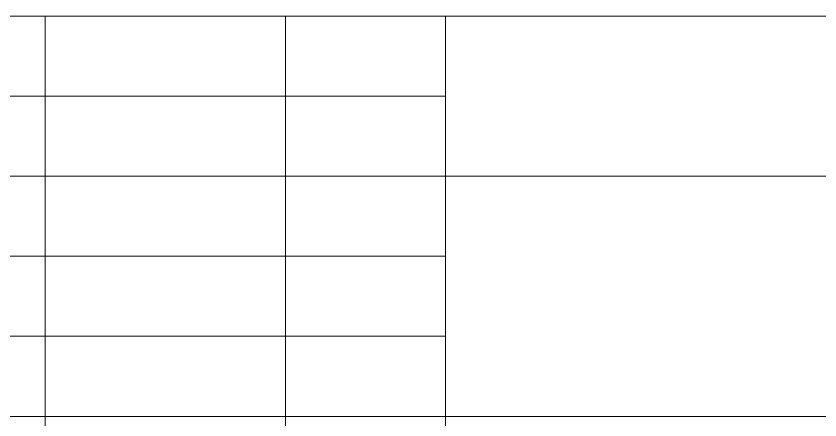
# Model space of a CAD drawing. Header units: metres. Extents: x 0 to 61, y 0.5 to 27.3.
# Drawn here: x 46.32 to 51.34, y 3.48 to 6 of the extents above; entities that cross this region are included whole.
import ezdxf

# ---------------------------------------------------------------- set-up
doc = ezdxf.new("R2010")
doc.units = ezdxf.units.M
doc.header["$MEASUREMENT"] = 0
doc.layers.add('Level 63', color=7, linetype='Continuous', lineweight=0)

msp = doc.modelspace()

# ---------------------------------------------------------------- linework, layer by layer
at = {"layer": 'Level 63', "color": 7, "linetype": 'Continuous', "lineweight": 13}
for p, q in [((42.5, 6), (61, 6)), ((46.5, 6), (46.5, 0.5)), ((48, 6), (48, 0.5)), ((49, 6), (49, 0.5)), ((49, 5), (61, 5)), ((42.5, 4), (49, 4)), ((42.5, 3.5), (49, 3.5)), ((49, 3.5), (61, 3.5))]:
    msp.add_line(p, q, dxfattribs=at)
at = {"layer": 'Level 63', "color": 7, "linetype": 'Continuous', "lineweight": 0}
for p, q in [((42.5, 5.5), (49, 5.5)), ((42.5, 5), (49, 5)), ((42.5, 4.5), (49, 4.5))]:
    msp.add_line(p, q, dxfattribs=at)

doc.saveas('drawing.dxf')
